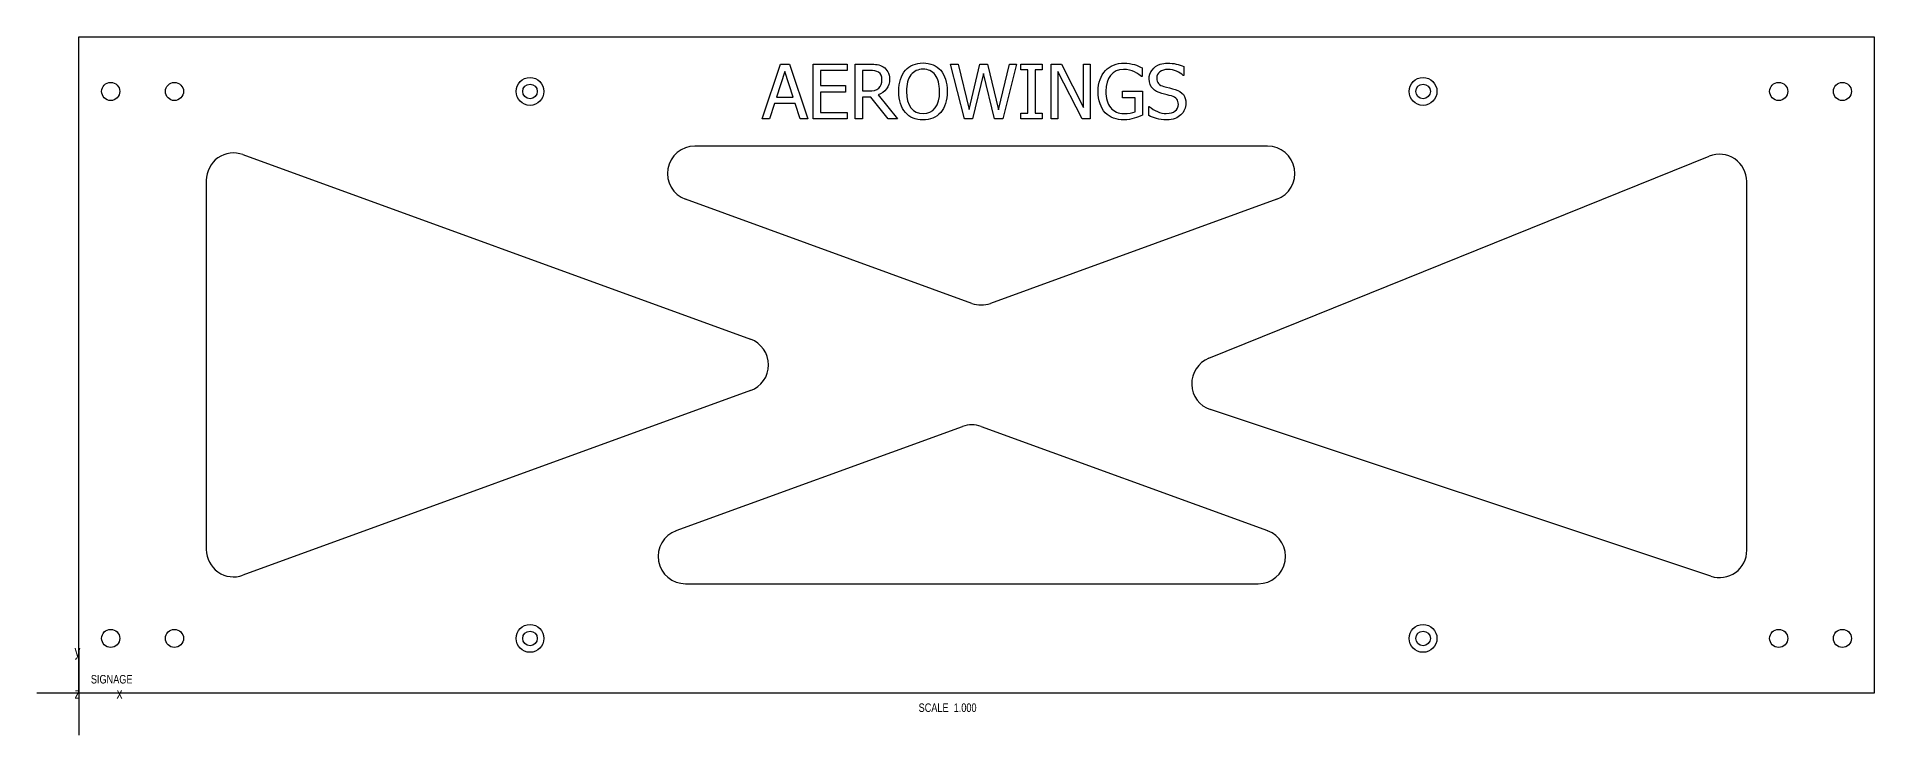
# Model space of a CAD drawing. Header units: inches. Extents: x -5.8 to 27.8, y 1.8 to 14.6.
import ezdxf

# ---------------------------------------------------------------- set-up
doc = ezdxf.new("R2010")
doc.units = ezdxf.units.IN
doc.header["$LTSCALE"] = 1.21
doc.header["$MEASUREMENT"] = 0
doc.layers.get('0').update_dxf_attribs({"linetype": 'CONTINUOUS'})
doc.styles.get("Standard").update_dxf_attribs({"font": 'txt', "width": 0.8})

msp = doc.modelspace()

# ---------------------------------------------------------------- linework, layer by layer
at = {"color": 7, "linetype": 'CONTINUOUS'}
for p, q in [((-5.059, 2.584), (-5.059, 14.584)), ((-5.059, 14.584), (27.771, 14.584)), ((27.771, 14.584), (27.771, 2.584)), ((7.435, 13.084), (7.772, 14.084)), ((7.85, 13.948), (7.696, 13.477)), ((7.772, 14.084), (7.935, 14.084)), ((8.005, 13.477), (7.85, 13.948)), ((7.935, 14.084), (8.273, 13.084)), ((8.367, 13.084), (8.367, 14.084)), ((8.367, 14.084), (8.993, 14.084)), ((8.5, 13.965), (8.5, 13.692)), ((8.993, 13.965), (8.5, 13.965)), ((8.993, 14.084), (8.993, 13.965)), ((9.139, 13.084), (9.139, 14.084)), ((9.139, 14.084), (9.397, 14.084)), ((9.272, 13.969), (9.272, 13.593)), ((9.404, 13.969), (9.272, 13.969)), ((11.137, 13.084), (10.882, 14.084)), ((10.882, 14.084), (11.019, 14.084)), ((11.019, 14.084), (11.22, 13.255)), ((11.22, 13.255), (11.419, 14.084)), ((11.482, 13.914), (11.285, 13.084)), ((11.419, 14.084), (11.555, 14.084)), ((11.686, 13.084), (11.482, 13.914)), ((11.555, 14.084), (11.756, 13.245)), ((11.756, 13.245), (11.956, 14.084)), ((12.086, 14.084), (11.835, 13.084)), ((11.956, 14.084), (12.086, 14.084)), ((12.166, 13.982), (12.166, 14.084)), ((12.166, 14.084), (12.554, 14.084)), ((12.294, 13.982), (12.166, 13.982)), ((12.294, 13.186), (12.294, 13.982)), ((12.427, 13.982), (12.427, 13.186)), ((12.554, 13.982), (12.427, 13.982)), ((12.554, 14.084), (12.554, 13.982)), ((12.718, 13.084), (12.718, 14.084)), ((12.718, 14.084), (12.907, 14.084)), ((12.842, 13.946), (12.842, 13.084)), ((13.285, 13.084), (12.842, 13.946)), ((12.907, 14.084), (13.31, 13.292)), ((13.31, 13.292), (13.31, 14.084)), ((13.31, 14.084), (13.434, 14.084)), ((13.434, 14.084), (13.434, 13.084)), ((14.384, 13.855), (14.372, 13.855)), ((14.384, 14.016), (14.384, 13.855)), ((15.146, 13.878), (15.136, 13.878)), ((15.146, 14.037), (15.146, 13.878)), ((7.696, 13.477), (8.005, 13.477)), ((8.5, 13.692), (8.96, 13.692)), ((8.5, 13.573), (8.5, 13.202)), ((8.96, 13.573), (8.5, 13.573)), ((8.96, 13.692), (8.96, 13.573)), ((9.272, 13.593), (9.388, 13.593)), ((9.272, 13.482), (9.272, 13.084)), ((9.424, 13.482), (9.272, 13.482)), ((9.74, 13.084), (9.424, 13.482)), ((9.557, 13.519), (9.913, 13.084)), ((14.025, 13.47), (14.025, 13.587)), ((14.025, 13.587), (14.388, 13.587)), ((14.256, 13.47), (14.025, 13.47)), ((14.256, 13.212), (14.256, 13.47)), ((14.388, 13.587), (14.388, 13.15)), ((7.66, 13.363), (7.569, 13.084)), ((8.042, 13.363), (7.66, 13.363)), ((8.132, 13.084), (8.042, 13.363)), ((8.5, 13.202), (8.993, 13.202)), ((8.993, 13.202), (8.993, 13.084)), ((12.166, 13.084), (12.166, 13.186)), ((12.166, 13.186), (12.294, 13.186)), ((12.427, 13.186), (12.554, 13.186)), ((12.554, 13.186), (12.554, 13.084)), ((14.505, 13.144), (14.505, 13.311)), ((14.505, 13.311), (14.515, 13.311)), ((7.569, 13.084), (7.435, 13.084)), ((8.273, 13.084), (8.132, 13.084)), ((8.993, 13.084), (8.367, 13.084)), ((9.272, 13.084), (9.139, 13.084)), ((9.913, 13.084), (9.74, 13.084)), ((11.285, 13.084), (11.137, 13.084)), ((11.835, 13.084), (11.686, 13.084)), ((12.554, 13.084), (12.166, 13.084)), ((12.842, 13.084), (12.718, 13.084)), ((13.434, 13.084), (13.285, 13.084)), ((16.677, 12.584), (6.205, 12.584)), ((-2.058, 12.429), (7.223, 9.054)), ((15.604, 8.705), (24.754, 12.398)), ((-2.729, 11.959), (-2.729, 5.209)), ((25.441, 5.196), (25.441, 11.935)), ((11.27, 9.71), (6.035, 11.614)), ((16.848, 11.614), (11.612, 9.71)), ((7.223, 8.114), (-2.058, 4.739)), ((24.783, 4.722), (15.633, 7.767)), ((5.865, 5.554), (11.1, 7.458)), ((11.442, 7.458), (16.678, 5.554)), ((6.035, 4.584), (16.507, 4.584)), ((-5.059, 3.354), (-5.059, 1.814)), ((-4.289, 2.584), (-5.829, 2.584)), ((27.771, 2.584), (-5.059, 2.584))]:
    msp.add_line(p, q, dxfattribs=at)
for centre, radius in [((3.191, 13.584), 0.254), ((19.521, 13.584), 0.254), ((-4.476, 13.584), 0.166), ((-3.311, 13.584), 0.166), ((3.191, 13.584), 0.133), ((19.521, 13.584), 0.133), ((26.024, 13.584), 0.166), ((27.189, 13.584), 0.166), ((-4.476, 3.584), 0.166), ((-3.311, 3.584), 0.166), ((3.191, 3.584), 0.254), ((3.191, 3.584), 0.133), ((19.521, 3.584), 0.254), ((19.521, 3.584), 0.133), ((26.024, 3.584), 0.166), ((27.189, 3.584), 0.166)]:
    msp.add_circle(centre, radius, dxfattribs=at)
for centre, start, end in [((-2.229, 11.959), 70.0169, 180), ((6.205, 12.084), 90, 250.0169), ((16.677, 12.084), 289.9831, 90), ((24.941, 11.935), 0, 111.9831), ((11.441, 10.18), 250.0169, 289.9831), ((7.052, 8.584), 289.9831, 70.0169), ((15.791, 8.241), 111.9831, 251.5927), ((11.271, 6.988), 70.0169, 109.9831), ((6.035, 5.084), 109.9831, 270), ((16.507, 5.084), 270, 70.0169), ((-2.229, 5.209), 180, 289.9831), ((24.941, 5.196), 251.5927, 360)]:
    msp.add_arc(centre, 0.5, start, end, dxfattribs=at)
for points in [[(9.397, 14.084), (9.511, 14.084), (9.581, 14.077), (9.651, 14.031)], [(9.563, 13.935), (9.525, 13.96), (9.477, 13.969), (9.404, 13.969)], [(9.765, 13.812), (9.765, 13.666), (9.685, 13.567), (9.557, 13.519)], [(9.626, 13.802), (9.626, 13.86), (9.606, 13.906), (9.563, 13.935)], [(9.569, 13.645), (9.608, 13.681), (9.626, 13.733), (9.626, 13.802)], [(9.651, 14.031), (9.721, 13.986), (9.765, 13.917), (9.765, 13.812)], [(9.935, 13.584), (9.935, 13.751), (9.979, 13.878), (10.055, 13.97)], [(10.055, 13.97), (10.133, 14.058), (10.243, 14.105), (10.377, 14.105)], [(10.156, 13.886), (10.103, 13.818), (10.074, 13.713), (10.074, 13.584)], [(10.378, 13.99), (10.282, 13.99), (10.211, 13.957), (10.156, 13.886)], [(10.377, 14.105), (10.513, 14.105), (10.624, 14.055), (10.7, 13.97)], [(10.599, 13.886), (10.546, 13.955), (10.471, 13.99), (10.378, 13.99)], [(10.681, 13.584), (10.681, 13.716), (10.651, 13.819), (10.599, 13.886)], [(10.7, 13.97), (10.775, 13.881), (10.82, 13.75), (10.82, 13.584)], [(13.58, 13.585), (13.58, 13.746), (13.627, 13.874), (13.711, 13.965)], [(13.711, 13.965), (13.792, 14.052), (13.915, 14.102), (14.056, 14.102)], [(14.041, 13.987), (13.849, 13.987), (13.718, 13.83), (13.718, 13.589)], [(14.246, 13.94), (14.192, 13.967), (14.121, 13.987), (14.041, 13.987)], [(14.056, 14.102), (14.124, 14.102), (14.186, 14.091), (14.242, 14.074)], [(14.242, 14.074), (14.287, 14.061), (14.35, 14.033), (14.384, 14.016)], [(14.372, 13.855), (14.339, 13.884), (14.311, 13.909), (14.246, 13.94)], [(14.577, 13.635), (14.536, 13.679), (14.512, 13.738), (14.512, 13.816)], [(14.858, 13.987), (14.735, 13.987), (14.651, 13.923), (14.651, 13.829)], [(14.651, 13.829), (14.651, 13.745), (14.697, 13.696), (14.782, 13.674)], [(14.849, 14.102), (14.961, 14.102), (15.061, 14.079), (15.146, 14.037)], [(15.136, 13.878), (15.073, 13.936), (14.967, 13.987), (14.858, 13.987)], [(9.388, 13.593), (9.465, 13.593), (9.527, 13.602), (9.569, 13.645)], [(10.055, 13.199), (9.978, 13.287), (9.935, 13.42), (9.935, 13.584)], [(10.074, 13.584), (10.074, 13.321), (10.193, 13.178), (10.378, 13.178)], [(10.378, 13.178), (10.563, 13.178), (10.681, 13.321), (10.681, 13.584)], [(10.82, 13.584), (10.82, 13.422), (10.777, 13.287), (10.7, 13.199)], [(13.71, 13.195), (13.626, 13.283), (13.58, 13.415), (13.58, 13.585)], [(13.718, 13.589), (13.718, 13.455), (13.75, 13.355), (13.81, 13.286)], [(14.743, 13.547), (14.673, 13.565), (14.619, 13.591), (14.577, 13.635)], [(14.923, 13.501), (14.862, 13.518), (14.819, 13.527), (14.743, 13.547)], [(14.782, 13.674), (14.838, 13.659), (14.933, 13.637), (14.987, 13.621)], [(15.047, 13.348), (15.047, 13.428), (15.009, 13.476), (14.923, 13.501)], [(14.987, 13.621), (15.124, 13.579), (15.185, 13.493), (15.185, 13.369)], [(10.377, 13.063), (10.242, 13.063), (10.133, 13.109), (10.055, 13.199)], [(10.7, 13.199), (10.618, 13.106), (10.508, 13.063), (10.377, 13.063)], [(14.055, 13.064), (13.914, 13.064), (13.794, 13.107), (13.71, 13.195)], [(13.81, 13.286), (13.867, 13.216), (13.949, 13.179), (14.051, 13.179)], [(14.051, 13.179), (14.125, 13.179), (14.206, 13.19), (14.256, 13.212)], [(14.388, 13.15), (14.354, 13.135), (14.289, 13.108), (14.24, 13.094)], [(14.833, 13.066), (14.689, 13.066), (14.595, 13.101), (14.505, 13.144)], [(14.515, 13.311), (14.602, 13.229), (14.721, 13.181), (14.824, 13.181)], [(14.824, 13.181), (14.971, 13.181), (15.047, 13.247), (15.047, 13.348)], [(15.094, 13.157), (15.031, 13.098), (14.955, 13.066), (14.833, 13.066)], [(15.185, 13.369), (15.185, 13.29), (15.152, 13.21), (15.094, 13.157)], [(14.24, 13.094), (14.174, 13.074), (14.13, 13.064), (14.055, 13.064)]]:
    msp.add_open_spline(points, degree=3, dxfattribs=at)
msp.add_open_spline([(14.512, 13.816), (14.512, 13.876), (14.548, 13.983), (14.689, 14.085), (14.8, 14.102), (14.849, 14.102)], degree=3, knots=[0, 0, 0, 0, 0.375, 0.75, 1, 1, 1, 1], dxfattribs=at)

# ---------------------------------------------------------------- texts
at = {"color": 9, "linetype": 'CONTINUOUS', "char_height": 0.199, "width": 0.15911, "attachment_point": 1, "line_spacing_factor": 0.9}
for s, insert in [('y', (-5.138, 3.453)), ('z', (-5.138, 2.683)), ('x', (-4.368, 2.683))]:
    msp.add_mtext(s, dxfattribs=dict(at, insert=insert))
at = {"color": 7, "linetype": 'CONTINUOUS', "insert": (-4.839, 2.916), "char_height": 0.1562, "width": 0.875, "attachment_point": 1, "line_spacing_factor": 0.9}
msp.add_mtext('SIGNAGE', dxfattribs=at)
at = {"color": 2, "linetype": 'CONTINUOUS', "insert": (11.356, 2.396), "char_height": 0.15625, "width": 1.5, "attachment_point": 3, "line_spacing_factor": 0.9}
msp.add_mtext('SCALE  1.000', dxfattribs=at)

doc.saveas('drawing.dxf')
